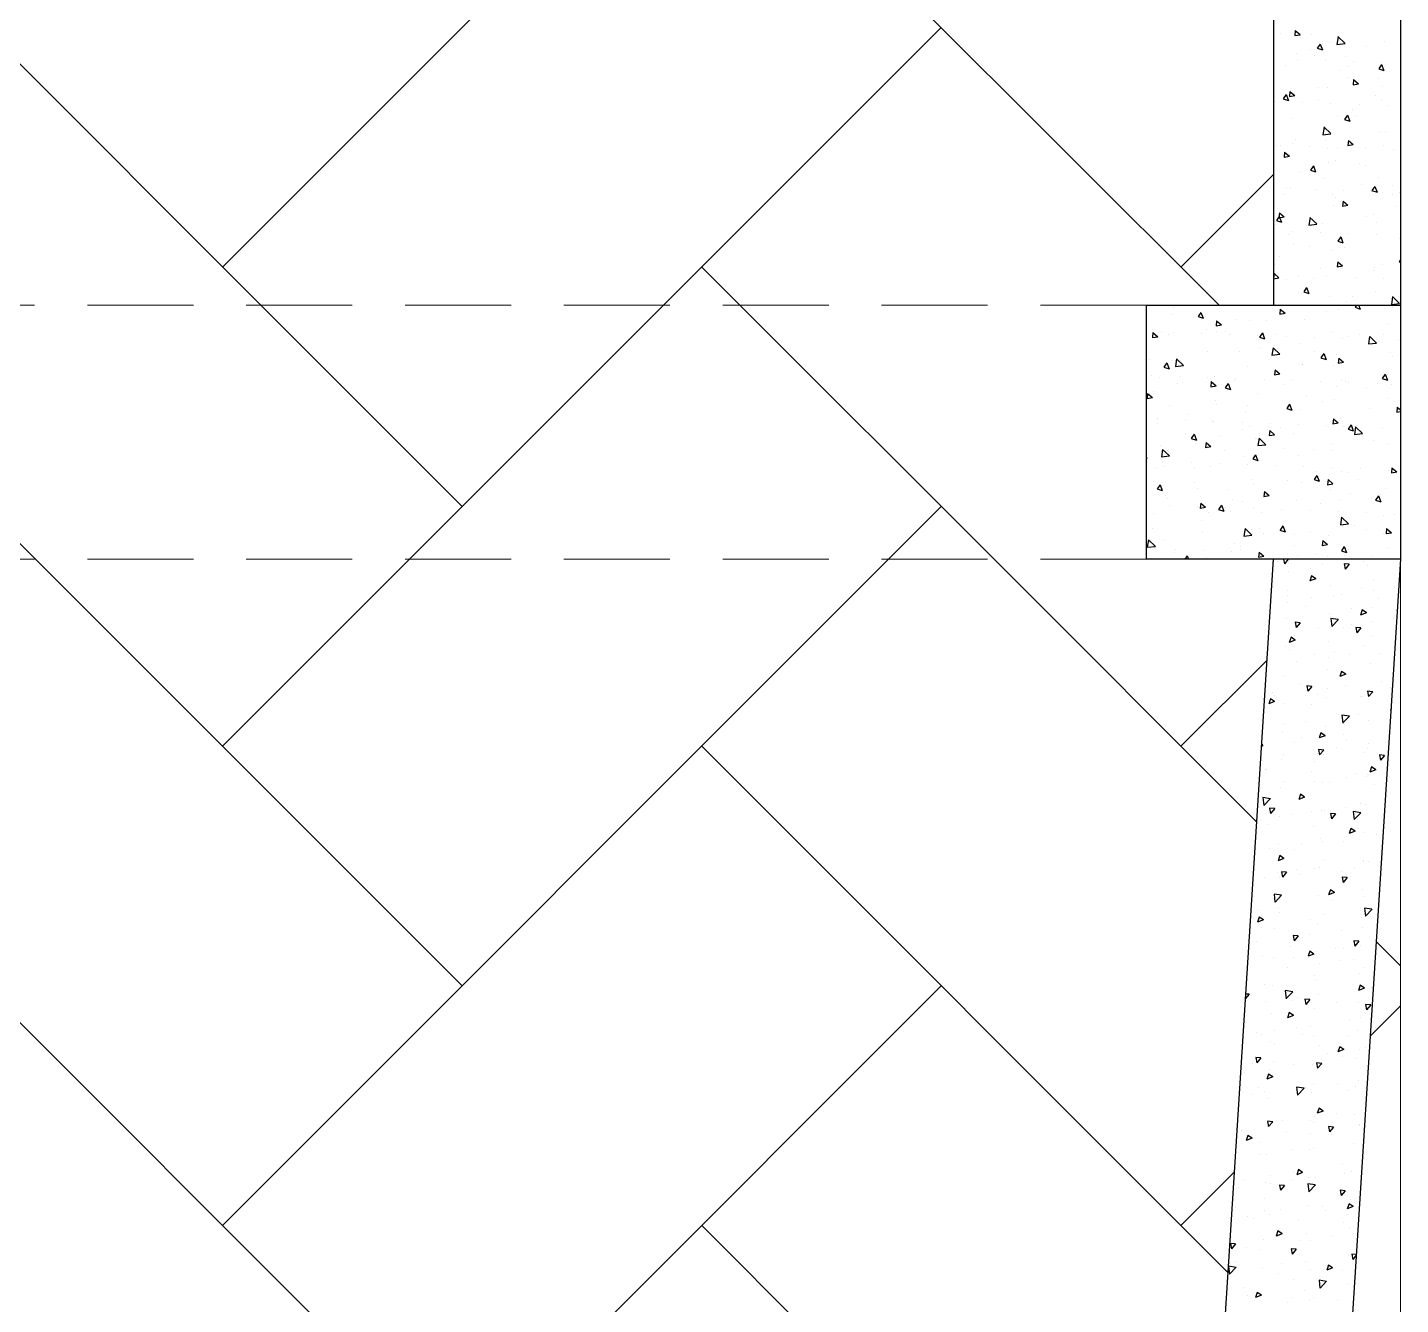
# Model space of a CAD drawing. Header units: millimetres. Extents: x 331487 to 517269, y 198509 to 399936.
# Drawn here: x 413274 to 414895, y 372890 to 374397 of the extents above; entities that cross this region are included whole.
import ezdxf

# ---------------------------------------------------------------- set-up
doc = ezdxf.new("R2010")
doc.units = ezdxf.units.MM
doc.header["$MEASUREMENT"] = 0
doc.linetypes.add('DASHED2', pattern=[0.375, 0.25, -0.125])
doc.layers.add('BEAM', color=1, linetype='Continuous', lineweight=5)
doc.layers.add('COLUMN', color=6, linetype='Continuous')

msp = doc.modelspace()

# ---------------------------------------------------------------- linework, layer by layer
at = {"layer": 'BEAM', "color": 253, "linetype": 'Continuous', "ltscale": 750}
for p, q in [((413504.5, 374114.3), (414353, 374962.9)), ((413549.6, 374069.2), (412938.8, 374680)), ((414681, 374069.3), (414070.2, 374680)), ((414025.1, 374069.2), (414353, 374397.2)), ((414635.9, 374114.3), (414745.1, 374223.6)), ((414115.3, 374069.2), (414070.2, 374114.3)), ((413283.9, 373769.3), (412983.9, 374069.2)), ((413787.3, 373831.5), (413549.6, 374069.2)), ((413725.1, 373769.3), (414025.1, 374069.2)), ((414415.3, 373769.3), (414115.3, 374069.2)), ((414290.8, 373769.3), (414353, 373831.5)), ((413787.3, 373265.8), (413283.9, 373769.3)), ((413504.5, 373548.7), (413725.1, 373769.3)), ((413504.5, 372983), (414290.8, 373769.3)), ((414725.1, 373459.4), (414415.3, 373769.3)), ((414635.9, 373548.7), (414737.3, 373650)), ((413787.3, 372700.1), (412938.8, 373548.7)), ((414691.3, 372927.5), (414070.2, 373548.7)), ((414895.1, 373289.4), (414866.5, 373318.1)), ((413504.5, 372417.3), (414353, 373265.8)), ((414859.4, 373206.5), (414895.1, 373242.2)), ((414635.9, 372983), (414698.9, 373046)), ((414657.5, 372395.6), (414070.2, 372983))]:
    msp.add_line(p, q, dxfattribs=at)
at = {"layer": 'BEAM', "linetype": 'DASHED2', "ltscale": 500}
for p, q in [((414595.1, 374069.3), (411494.3, 374069.3)), ((414595.1, 373769.3), (411494.3, 373769.3))]:
    msp.add_line(p, q, dxfattribs=at)
at = {"layer": 'BEAM', "ltscale": 750}
msp.add_line((414895.1, 373769.3), (414895.1, 372289.2), dxfattribs=at)
at = {"layer": 'COLUMN'}
for p, q in [((414745.1, 376429.3), (414745.1, 374069.3)), ((414895.1, 376429.3), (414895.1, 374069.3)), ((414595.1, 373769.3), (414595.1, 374069.3)), ((414595.1, 374069.3), (414895.1, 374069.3)), ((414895.1, 374069.3), (414895.1, 373769.3)), ((414744.8, 373769.3), (414594.8, 371409)), ((414895.1, 373769.3), (414595.1, 373769.3)), ((414895.1, 373769.3), (414745.1, 371409))]:
    msp.add_line(p, q, dxfattribs=at)
at = {"layer": 'COLUMN', "color": 2, "linetype": 'Continuous'}
for p, q in [((414754, 374390.5), (414754, 374390.5)), ((414770.9, 374393.5), (414770.4, 374387.5)), ((414770.4, 374387.5), (414776.6, 374388.6)), ((414770.9, 374393.5), (414776.6, 374388.7)), ((414790.2, 374389.2), (414790.2, 374389.2)), ((414821.4, 374386.1), (414820.1, 374377.2)), ((414821.1, 374386.4), (414829.3, 374378.6)), ((414876.1, 374380.8), (414876.1, 374380.8)), ((414771.9, 374366.8), (414771.9, 374366.8)), ((414788.4, 374370.9), (414788.4, 374370.9)), ((414800.2, 374377.6), (414796.9, 374372.7)), ((414796.9, 374372.7), (414802.9, 374370.6)), ((414800.2, 374377.6), (414802.9, 374370.6)), ((414811.6, 374379.2), (414811.6, 374379.2)), ((414820.1, 374377.2), (414829.6, 374378.3)), ((414855.3, 374374.7), (414855.3, 374374.7)), ((414759, 374352.6), (414759, 374352.6)), ((414773.3, 374359.3), (414773.3, 374359.3)), ((414793.5, 374364.2), (414793.5, 374364.2)), ((414806.5, 374358.1), (414806.5, 374358.1)), ((414829.6, 374362.9), (414829.6, 374362.9)), ((414833.4, 374350.8), (414833.4, 374350.8)), ((414839.8, 374356.9), (414839.8, 374356.9)), ((414872.7, 374353.3), (414869.4, 374348.3)), ((414869.4, 374348.3), (414875.4, 374346.3)), ((414872.7, 374353.3), (414875.4, 374346.3)), ((414873.1, 374355.7), (414873.1, 374355.7)), ((414822.7, 374346.9), (414822.7, 374346.9)), ((414832.9, 374337.9), (414832.9, 374337.9)), ((414839.8, 374335.6), (414839.3, 374329.6)), ((414839.8, 374335.6), (414845.6, 374330.8)), ((414869, 374336.6), (414869, 374336.6)), ((414760, 374317.9), (414756.6, 374313)), ((414760, 374317.9), (414762.7, 374310.9)), ((414764.6, 374321.7), (414764.1, 374315.8)), ((414764.1, 374315.8), (414770.4, 374316.9)), ((414764.6, 374321.7), (414770.4, 374316.9)), ((414798.4, 374326.3), (414798.4, 374326.3)), ((414809.3, 374325.8), (414809.3, 374325.8)), ((414839.3, 374329.6), (414845.6, 374330.8)), ((414865.3, 374316.4), (414865.3, 374316.4)), ((414873.8, 374327.4), (414873.8, 374327.4)), ((414746.4, 374310), (414746.4, 374310)), ((414756.6, 374313), (414762.7, 374310.9)), ((414769.7, 374313.4), (414769.7, 374313.4)), ((414779.7, 374308.8), (414779.7, 374308.8)), ((414798.4, 374312.6), (414798.4, 374312.6)), ((414812.9, 374307.6), (414812.9, 374307.6)), ((414837.9, 374300), (414837.9, 374300)), ((414846.2, 374306.4), (414846.2, 374306.4)), ((414872.3, 374311.6), (414872.3, 374311.6)), ((414879.5, 374305.2), (414879.5, 374305.2)), ((414767.3, 374289.5), (414767.3, 374289.5)), ((414820.5, 374293.5), (414820.5, 374293.5)), ((414832.5, 374293.6), (414829.1, 374288.6)), ((414829.1, 374288.6), (414835.2, 374286.6)), ((414832.5, 374293.6), (414835.2, 374286.6)), ((414843.4, 374292.4), (414843.4, 374292.4)), ((414804.9, 374279.4), (414803.5, 374270.5)), ((414803.5, 374270.5), (414813, 374271.6)), ((414804.6, 374279.7), (414812.7, 374271.9)), ((414807.1, 374272.4), (414807.1, 374272.4)), ((414871.6, 374274), (414871.6, 374274)), ((414877.3, 374273.7), (414877.3, 374273.7)), ((414748.7, 374258.4), (414748.7, 374258.4)), ((414753.9, 374258.1), (414753.9, 374258.1)), ((414767.4, 374260), (414767.4, 374260)), ((414770.6, 374264.4), (414770.6, 374264.4)), ((414787.2, 374256.9), (414787.2, 374256.9)), ((414806.8, 374263.2), (414806.8, 374263.2)), ((414808.4, 374254.2), (414808.4, 374254.2)), ((414820.4, 374255.7), (414820.4, 374255.7)), ((414833.6, 374263.9), (414833, 374257.9)), ((414833, 374257.9), (414839.3, 374259.1)), ((414833.6, 374263.9), (414839.3, 374259.1)), ((414853.7, 374254.5), (414853.7, 374254.5)), ((414875.3, 374258.1), (414875.3, 374258.1)), ((414887, 374253.2), (414887, 374253.2)), ((414758.3, 374250), (414757.8, 374244)), ((414757.8, 374244), (414764.1, 374245.2)), ((414758.3, 374250), (414764.1, 374245.2)), ((414810.1, 374238.1), (414810.1, 374238.1)), ((414818.2, 374240.1), (414818.2, 374240.1)), ((414846.2, 374236.9), (414846.2, 374236.9)), ((414775.6, 374226.6), (414775.6, 374226.6)), ((414792.2, 374233.9), (414788.9, 374228.9)), ((414788.9, 374228.9), (414794.9, 374226.9)), ((414792.2, 374233.9), (414794.9, 374226.9)), ((414804.8, 374219), (414804.8, 374219)), ((414853.4, 374234.1), (414853.4, 374234.1)), ((414869.3, 374220.6), (414869.3, 374220.6)), ((414760.9, 374206.8), (414760.9, 374206.8)), ((414765.1, 374206.6), (414765.1, 374206.6)), ((414794.2, 374205.5), (414794.2, 374205.5)), ((414827.5, 374204.3), (414827.5, 374204.3)), ((414849.5, 374211.8), (414849.5, 374211.8)), ((414860.8, 374203.1), (414860.8, 374203.1)), ((414864.7, 374209.6), (414861.4, 374204.6)), ((414861.4, 374204.6), (414867.4, 374202.6)), ((414864.7, 374209.6), (414867.4, 374202.6)), ((414885.6, 374210.5), (414885.6, 374210.5)), ((414758.7, 374200.1), (414758.7, 374200.1)), ((414815, 374200.3), (414815, 374200.3)), ((414816, 374186.7), (414816, 374186.7)), ((414818.4, 374195.9), (414818.4, 374195.9)), ((414827.3, 374192.2), (414826.8, 374186.2)), ((414826.8, 374186.2), (414833, 374187.3)), ((414827.3, 374192.2), (414833, 374187.4)), ((414885.3, 374199.8), (414885.3, 374199.8)), ((414894.1, 374201.9), (414894.1, 374201.9)), ((414752, 374174.2), (414748.6, 374169.3)), ((414752.1, 374178.3), (414751.5, 374172.3)), ((414751.5, 374172.3), (414757.8, 374173.5)), ((414752, 374174.2), (414754.6, 374167.2)), ((414752.1, 374178.3), (414757.8, 374173.5)), ((414788.3, 374172.7), (414787, 374163.8)), ((414788, 374173), (414796.2, 374165.2)), ((414854.5, 374173.9), (414854.5, 374173.9)), ((414863.4, 374175.8), (414863.4, 374175.8)), ((414888.9, 374185.5), (414888.9, 374185.5)), ((414747.8, 374164.7), (414747.8, 374164.7)), ((414748.6, 374169.2), (414754.6, 374167.2)), ((414767.3, 374156.2), (414767.3, 374156.2)), ((414783.9, 374163.4), (414783.9, 374163.4)), ((414787, 374163.8), (414796.4, 374164.9)), ((414800.6, 374155), (414800.6, 374155)), ((414802.5, 374165.6), (414802.5, 374165.6)), ((414833.9, 374153.8), (414833.9, 374153.8)), ((414867.1, 374167.2), (414867.1, 374167.2)), ((414762.9, 374153.2), (414762.9, 374153.2)), ((414768.7, 374141.7), (414768.7, 374141.7)), ((414787.2, 374138.4), (414787.2, 374138.4)), ((414824.5, 374149.9), (414821.1, 374144.9)), ((414821.1, 374144.9), (414827.2, 374142.9)), ((414824.5, 374149.9), (414827.2, 374142.9)), ((414828.4, 374137.6), (414828.4, 374137.6)), ((414867.2, 374152.6), (414867.2, 374152.6)), ((414893.9, 374147.6), (414893.9, 374147.6)), ((414752.8, 374126.8), (414752.8, 374126.8)), ((414813.7, 374133.3), (414813.7, 374133.3)), ((414823.4, 374137.1), (414823.4, 374137.1)), ((414895.1, 374122.8), (414893.6, 374120.6)), ((414745.8, 374106.6), (414745.3, 374100.6)), ((414745.8, 374106.6), (414751.5, 374101.7)), ((414746.8, 374117.8), (414746.8, 374117.8)), ((414800.3, 374112.2), (414800.3, 374112.2)), ((414821, 374120.4), (414820.5, 374114.5)), ((414820.5, 374114.5), (414826.8, 374115.6)), ((414821, 374120.4), (414826.7, 374115.6)), ((414826.7, 374112.1), (414826.7, 374112.1)), ((414862.8, 374110.8), (414862.8, 374110.8)), ((414864.8, 374113.9), (414864.8, 374113.9)), ((414873.4, 374117.5), (414873.4, 374117.5)), ((414893.6, 374120.6), (414895.1, 374120.1)), ((414745.3, 374100.6), (414751.5, 374101.7)), ((414760.6, 374099.8), (414760.6, 374099.8)), ((414774.8, 374104.3), (414774.8, 374104.3)), ((414784.2, 374090.2), (414780.9, 374085.2)), ((414784.2, 374090.2), (414786.9, 374083.2)), ((414792.2, 374100.5), (414792.2, 374100.5)), ((414808.1, 374103.1), (414808.1, 374103.1)), ((414841.4, 374101.9), (414841.4, 374101.9)), ((414874.7, 374100.7), (414874.7, 374100.7)), ((414778.7, 374083.4), (414778.7, 374083.4)), ((414780.9, 374085.2), (414786.9, 374083.2)), ((414811.5, 374080), (414811.5, 374080)), ((414831.6, 374074.2), (414831.6, 374074.2)), ((414838.4, 374079.3), (414838.4, 374079.3)), ((414866.1, 374085.8), (414866.1, 374085.8)), ((414885.7, 374079.2), (414884.4, 374070.3)), ((414885.5, 374079.5), (414893.6, 374071.7)), ((414626.5, 374057.9), (414626.5, 374057.9)), ((414626.7, 374066.8), (414626.7, 374066.8)), ((414659.4, 374060.8), (414656.1, 374055.8)), ((414659.4, 374060.8), (414662.1, 374053.8)), ((414753.2, 374064.7), (414752.7, 374058.7)), ((414752.7, 374058.7), (414759, 374059.9)), ((414753.2, 374064.7), (414759, 374059.9)), ((414807.3, 374061.3), (414807.3, 374061.3)), ((414821.4, 374064.8), (414821.4, 374064.8)), ((414843, 374069.3), (414841.4, 374066.8)), ((414841.4, 374066.9), (414847.4, 374064.8)), ((414845.7, 374069.3), (414847.4, 374064.8)), ((414884.4, 374070.3), (414893.9, 374071.4)), ((414886, 374066.5), (414886, 374066.5)), ((414656.1, 374055.8), (414662.1, 374053.8)), ((414666.2, 374040.5), (414666.2, 374040.5)), ((414678, 374050.8), (414677.5, 374044.8)), ((414677.5, 374044.8), (414683.7, 374046)), ((414678, 374050.8), (414683.8, 374046)), ((414700.6, 374052.1), (414700.6, 374052.1)), ((414717.3, 374050.8), (414717.3, 374050.8)), ((414736.8, 374050.8), (414736.8, 374050.8)), ((414781.8, 374052.4), (414781.8, 374052.4)), ((414881.2, 374046.6), (414881.2, 374046.6)), ((414595.6, 374030), (414595.6, 374030)), ((414602.8, 374036.9), (414602.3, 374031)), ((414602.3, 374031), (414608.5, 374032.1)), ((414602.8, 374036.9), (414608.5, 374032.1)), ((414613.1, 374036.8), (414613.1, 374036.8)), ((414621.7, 374034.8), (414621.7, 374034.8)), ((414626.9, 374037), (414626.9, 374037)), ((414660.2, 374035.8), (414660.2, 374035.8)), ((414677.6, 374038.4), (414677.6, 374038.4)), ((414688.7, 374038.6), (414688.7, 374038.6)), ((414693.5, 374034.6), (414693.5, 374034.6)), ((414726.7, 374033.4), (414726.7, 374033.4)), ((414732, 374036.5), (414728.6, 374031.5)), ((414728.6, 374031.5), (414734.6, 374029.5)), ((414732, 374036.5), (414734.7, 374029.5)), ((414740.1, 374025.8), (414740.1, 374025.8)), ((414748.4, 374034.5), (414748.4, 374034.5)), ((414760, 374032.2), (414760, 374032.2)), ((414776.2, 374024.5), (414776.2, 374024.5)), ((414793.3, 374031), (414793.3, 374031)), ((414815.3, 374038.3), (414815.3, 374038.3)), ((414826.6, 374029.7), (414826.6, 374029.7)), ((414832.6, 374032.5), (414832.6, 374032.5)), ((414846.8, 374035), (414846.8, 374035)), ((414858.6, 374032.4), (414857.3, 374023.5)), ((414857.3, 374023.5), (414866.8, 374024.6)), ((414858.7, 374032.4), (414866.8, 374024.6)), ((414859.9, 374028.5), (414859.9, 374028.5)), ((414875, 374034.2), (414875, 374034.2)), ((414893.2, 374027.3), (414893.2, 374027.3)), ((414666.7, 374014.6), (414666.7, 374014.6)), ((414705.6, 374014.2), (414705.6, 374014.2)), ((414728.4, 374018.5), (414728.4, 374018.5)), ((414744.7, 374019.1), (414743.3, 374010.2)), ((414743.3, 374010.2), (414752.8, 374011.3)), ((414744.7, 374019.1), (414752.8, 374011.3)), ((414793.4, 374014.3), (414793.4, 374014.3)), ((414804.5, 374012.1), (414801.1, 374007.2)), ((414804.5, 374012.1), (414807.2, 374005.1)), ((414819.2, 374011.5), (414819.2, 374011.5)), ((414883.7, 374013.1), (414883.7, 374013.1)), ((414886.2, 374008.7), (414886.2, 374008.7)), ((414598.9, 374004.9), (414598.9, 374004.9)), ((414619.2, 374001.1), (414615.8, 373996.1)), ((414615.8, 373996.1), (414621.9, 373994.1)), ((414619.2, 374001.1), (414621.9, 373994.1)), ((414624.2, 374004.5), (414624.2, 374004.5)), ((414630.7, 374005.9), (414629.3, 373997)), ((414629.3, 373997), (414638.8, 373998.1)), ((414630.7, 374005.9), (414638.8, 373998.1)), ((414635.1, 374003.7), (414635.1, 374003.7)), ((414715, 373997.5), (414715, 373997.5)), ((414747, 373993), (414746.4, 373987)), ((414747, 373993), (414752.7, 373988.1)), ((414779.5, 373999.5), (414779.5, 373999.5)), ((414779.5, 373999.1), (414779.5, 373999.1)), ((414801.1, 374007.2), (414807.2, 374005.1)), ((414815.7, 373998.2), (414815.7, 373998.2)), ((414822.2, 374006.8), (414821.6, 374000.9)), ((414821.6, 374000.9), (414827.9, 374002)), ((414822.2, 374006.8), (414827.9, 374002)), ((414601.1, 373986.3), (414601.1, 373986.3)), ((414610.8, 373983.4), (414610.8, 373983.4)), ((414631.7, 373976.4), (414631.7, 373976.4)), ((414634.4, 373985.1), (414634.4, 373985.1)), ((414638.3, 373978.6), (414638.3, 373978.6)), ((414667.7, 373983.9), (414667.7, 373983.9)), ((414671.7, 373979.1), (414671.2, 373973.1)), ((414671.7, 373979.1), (414677.5, 373974.3)), ((414674.5, 373977.4), (414674.5, 373977.4)), ((414675.3, 373985), (414675.3, 373985)), ((414691.7, 373976.8), (414688.3, 373971.8)), ((414691.7, 373976.8), (414694.4, 373969.8)), ((414698.7, 373980.3), (414698.7, 373980.3)), ((414700.9, 373982.7), (414700.9, 373982.7)), ((414734.2, 373981.5), (414734.2, 373981.5)), ((414745.1, 373987.9), (414745.1, 373987.9)), ((414746.4, 373987), (414752.7, 373988.1)), ((414758.4, 373976.1), (414758.4, 373976.1)), ((414767.5, 373980.2), (414767.5, 373980.2)), ((414800.8, 373979), (414800.8, 373979)), ((414825.3, 373980), (414825.3, 373980)), ((414830.4, 373979.2), (414830.4, 373979.2)), ((414834.1, 373977.8), (414834.1, 373977.8)), ((414867.4, 373976.6), (414867.4, 373976.6)), ((414877, 373987.8), (414873.6, 373982.8)), ((414873.6, 373982.8), (414879.7, 373980.8)), ((414877, 373987.8), (414879.7, 373980.8)), ((414885, 373975.9), (414885, 373975.9)), ((414596.5, 373965.2), (414596, 373959.2)), ((414596, 373959.2), (414602.3, 373960.4)), ((414596.5, 373965.2), (414602.3, 373960.4)), ((414603.9, 373967.1), (414603.9, 373967.1)), ((414671.2, 373973.1), (414677.5, 373974.3)), ((414688.3, 373971.8), (414694.4, 373969.8)), ((414726.2, 373965.2), (414726.2, 373965.2)), ((414784.5, 373961.6), (414784.5, 373961.6)), ((414819, 373973.2), (414819, 373973.2)), ((414855.1, 373971.9), (414855.1, 373971.9)), ((414881.5, 373959.7), (414881.5, 373959.7)), ((414622, 373951.1), (414622, 373951.1)), ((414676.8, 373956.3), (414676.8, 373956.3)), ((414677.8, 373952.3), (414677.8, 373952.3)), ((414712.7, 373944.1), (414712.7, 373944.1)), ((414713.9, 373951.1), (414713.9, 373951.1)), ((414764.2, 373952.4), (414760.9, 373947.5)), ((414760.9, 373947.5), (414766.9, 373945.4)), ((414764.2, 373952.4), (414766.9, 373945.4)), ((414777.3, 373945.7), (414777.3, 373945.7)), ((414803.4, 373956), (414803.4, 373956)), ((414816.9, 373958.1), (414816.9, 373958.1)), ((414858.4, 373946.9), (414858.4, 373946.9)), ((414891.1, 373949), (414890.6, 373943)), ((414890.6, 373943), (414895.1, 373943.8)), ((414891.1, 373949), (414895.1, 373945.6)), ((414894.5, 373945.6), (414894.5, 373945.6)), ((414608.1, 373935), (414608.1, 373935)), ((414608.6, 373930.1), (414608.6, 373930.1)), ((414641.4, 373933.8), (414641.4, 373933.8)), ((414643.3, 373940.8), (414643.3, 373940.8)), ((414673.1, 373931.7), (414673.1, 373931.7)), ((414674.7, 373932.5), (414674.7, 373932.5)), ((414708, 373931.3), (414708, 373931.3)), ((414741.3, 373930.1), (414741.3, 373930.1)), ((414774.6, 373928.9), (414774.6, 373928.9)), ((414807.9, 373927.7), (414807.9, 373927.7)), ((414815.9, 373935.1), (414815.4, 373929.1)), ((414815.4, 373929.1), (414821.6, 373930.3)), ((414815.9, 373935.1), (414821.6, 373930.3)), ((414823.9, 373935.3), (414823.9, 373935.3)), ((414836.7, 373928.1), (414833.4, 373923.1)), ((414836.7, 373928.1), (414839.4, 373921.1)), ((414641.8, 373918.1), (414641.8, 373918.1)), ((414651.4, 373917.1), (414648.1, 373912.1)), ((414648.1, 373912.1), (414654.1, 373910.1)), ((414651.4, 373917.1), (414654.1, 373910.1)), ((414682.8, 373914.5), (414682.8, 373914.5)), ((414708.7, 373922), (414708.7, 373922)), ((414717.2, 373926), (414717.2, 373926)), ((414723.9, 373911.8), (414723.9, 373911.8)), ((414728.1, 373912.4), (414726.7, 373903.5)), ((414728.1, 373912.4), (414736.3, 373904.6)), ((414740.1, 373915.3), (414746.4, 373916.4)), ((414740.7, 373921.2), (414740.2, 373915.3)), ((414740.7, 373921.2), (414746.4, 373916.4)), ((414753.4, 373924.7), (414753.4, 373924.7)), ((414768.4, 373917.8), (414768.4, 373917.8)), ((414828.1, 373925.8), (414828.1, 373925.8)), ((414833.4, 373923.1), (414839.4, 373921.1)), ((414835.3, 373921.7), (414835.3, 373921.7)), ((414842.1, 373925.7), (414840.7, 373916.8)), ((414840.7, 373916.8), (414850.2, 373917.9)), ((414841.1, 373926.5), (414841.1, 373926.5)), ((414842.1, 373925.6), (414850.2, 373917.9)), ((414874.4, 373925.3), (414874.4, 373925.3)), ((414895, 373917.5), (414895, 373917.5)), ((414612.2, 373903.9), (414612.2, 373903.9)), ((414614.2, 373899.1), (414612.8, 373890.3)), ((414614.2, 373899.1), (414622.3, 373891.3)), ((414619.7, 373897.8), (414619.7, 373897.8)), ((414665.5, 373907.4), (414664.9, 373901.4)), ((414664.9, 373901.4), (414671.2, 373902.5)), ((414665.5, 373907.4), (414671.2, 373902.5)), ((414686.8, 373898), (414686.8, 373898)), ((414726.7, 373903.5), (414736.2, 373904.6)), ((414756.7, 373899.7), (414756.7, 373899.7)), ((414792.8, 373898.4), (414792.8, 373898.4)), ((414813.4, 373897.7), (414813.4, 373897.7)), ((414814.7, 373904.7), (414814.7, 373904.7)), ((414863.4, 373909), (414863.4, 373909)), ((414879.2, 373906.3), (414879.2, 373906.3)), ((414595.1, 373889.4), (414596, 373888.7)), ((414595.1, 373888.5), (414596, 373888.7)), ((414612.8, 373890.3), (414622.3, 373891.4)), ((414614.5, 373884.5), (414614.5, 373884.5)), ((414615.5, 373878.9), (414615.5, 373878.9)), ((414647.8, 373883.3), (414647.8, 373883.3)), ((414670.8, 373878.3), (414670.8, 373878.3)), ((414681.1, 373882), (414681.1, 373882)), ((414710.5, 373890.7), (414710.5, 373890.7)), ((414714.4, 373880.8), (414714.4, 373880.8)), ((414724, 373892.8), (414720.6, 373887.8)), ((414720.6, 373887.8), (414726.6, 373885.8)), ((414722.2, 373888.1), (414722.2, 373888.1)), ((414724, 373892.8), (414726.6, 373885.7)), ((414747.7, 373879.6), (414747.7, 373879.6)), ((414775, 373892.3), (414775, 373892.3)), ((414781, 373878.4), (414781, 373878.4)), ((414606.3, 373876.7), (414606.3, 373876.7)), ((414651.7, 373877.6), (414651.7, 373877.6)), ((414718.7, 373863.6), (414718.7, 373863.6)), ((414761.7, 373861.8), (414761.7, 373861.8)), ((414796.5, 373868.4), (414793.1, 373863.4)), ((414793.1, 373863.4), (414799.2, 373861.4)), ((414796.1, 373873.4), (414796.1, 373873.4)), ((414796.5, 373868.4), (414799.2, 373861.4)), ((414809.6, 373863.4), (414809.1, 373857.4)), ((414809.6, 373863.4), (414815.4, 373858.6)), ((414814.3, 373877.2), (414814.3, 373877.2)), ((414825.9, 373872.4), (414825.9, 373872.4)), ((414832.3, 373872.1), (414832.3, 373872.1)), ((414845.4, 373863.3), (414845.4, 373863.3)), ((414847.5, 373876), (414847.5, 373876)), ((414880.8, 373874.7), (414880.8, 373874.7)), ((414884.8, 373877.3), (414884.3, 373871.3)), ((414884.3, 373871.3), (414890.6, 373872.4)), ((414884.8, 373877.3), (414890.6, 373872.4)), ((414611.2, 373857.4), (414607.8, 373852.4)), ((414607.8, 373852.4), (414613.9, 373850.4)), ((414611.2, 373857.4), (414613.9, 373850.4)), ((414651.8, 373859.8), (414651.8, 373859.8)), ((414654.9, 373852.6), (414654.9, 373852.6)), ((414691.1, 373851.3), (414691.1, 373851.3)), ((414721.7, 373858.4), (414721.7, 373858.4)), ((414734.4, 373849.5), (414733.9, 373843.5)), ((414734.4, 373849.5), (414740.1, 373844.7)), ((414778.4, 373859.5), (414778.4, 373859.5)), ((414809.1, 373857.4), (414815.4, 373858.6)), ((414812.4, 373851.3), (414812.4, 373851.3)), ((414835.6, 373847.1), (414835.6, 373847.1)), ((414871.7, 373845.8), (414871.7, 373845.8)), ((414877, 373852.9), (414877, 373852.9)), ((414617.5, 373844.4), (414617.5, 373844.4)), ((414620.5, 373841), (414620.5, 373841)), ((414622, 373832.5), (414622, 373832.5)), ((414655.3, 373831.3), (414655.3, 373831.3)), ((414659.2, 373835.6), (414658.7, 373829.7)), ((414658.7, 373829.7), (414664.9, 373830.8)), ((414659.2, 373835.6), (414664.9, 373830.8)), ((414683.7, 373833.1), (414680.3, 373828.1)), ((414683.7, 373833.1), (414686.4, 373826.1)), ((414688.6, 373830.1), (414688.6, 373830.1)), ((414696.8, 373839.7), (414696.8, 373839.7)), ((414708.2, 373837.3), (414708.2, 373837.3)), ((414733.9, 373843.5), (414740.1, 373844.7)), ((414772.8, 373838.9), (414772.8, 373838.9)), ((414801.1, 373835.5), (414801.1, 373835.5)), ((414823.4, 373839.4), (414823.4, 373839.4)), ((414869, 373844.1), (414865.6, 373839.1)), ((414865.6, 373839.1), (414871.7, 373837.1)), ((414869, 373844.1), (414871.7, 373837.1)), ((414604, 373823.3), (414604, 373823.3)), ((414659.9, 373814.7), (414659.9, 373814.7)), ((414668.6, 373824.9), (414668.6, 373824.9)), ((414680.3, 373828.1), (414686.4, 373826.1)), ((414694.4, 373826.3), (414694.4, 373826.3)), ((414721.9, 373828.9), (414721.9, 373828.9)), ((414730.5, 373825), (414730.5, 373825)), ((414755.2, 373827.7), (414755.2, 373827.7)), ((414788.5, 373826.4), (414788.5, 373826.4)), ((414821.8, 373825.2), (414821.8, 373825.2)), ((414823.6, 373819), (414823.6, 373819)), ((414825.5, 373818.9), (414824.2, 373810)), ((414825.6, 373818.9), (414833.7, 373811.1)), ((414855, 373824), (414855, 373824)), ((414875, 373820.8), (414875, 373820.8)), ((414888.3, 373822.8), (414888.3, 373822.8)), ((414602.1, 373805.6), (414602.1, 373805.6)), ((414661.8, 373801.5), (414661.8, 373801.5)), ((414711.6, 373805.7), (414710.2, 373796.8)), ((414710.2, 373796.8), (414719.7, 373797.9)), ((414711.6, 373805.7), (414719.7, 373797.9)), ((414719.4, 373805), (414719.4, 373805)), ((414728.7, 373805.3), (414728.7, 373805.3)), ((414733.8, 373800), (414733.8, 373800)), ((414752.8, 373803.8), (414758.9, 373801.7)), ((414756.2, 373808.7), (414752.9, 373803.8)), ((414756.2, 373808.7), (414758.9, 373801.7)), ((414770, 373798.7), (414770, 373798.7)), ((414788.4, 373801.2), (414788.4, 373801.2)), ((414810.2, 373797.9), (414810.2, 373797.9)), ((414824.2, 373810), (414833.7, 373811.1)), ((414840.5, 373809.2), (414840.5, 373809.2)), ((414855.4, 373805), (414855.4, 373805)), ((414874.7, 373799.5), (414874.7, 373799.5)), ((414878.6, 373805.5), (414878, 373799.6)), ((414878, 373799.6), (414884.3, 373800.7)), ((414878.6, 373805.5), (414884.3, 373800.7)), ((414595.8, 373782.4), (414595.8, 373782.4)), ((414597.6, 373792.4), (414596.2, 373783.5)), ((414596.2, 373783.5), (414605.7, 373784.6)), ((414597.6, 373792.4), (414605.7, 373784.6)), ((414615.2, 373791), (414615.2, 373791)), ((414629.1, 373781.2), (414629.1, 373781.2)), ((414699.4, 373788.4), (414699.4, 373788.4)), ((414706, 373783.9), (414706, 373783.9)), ((414706.8, 373781.4), (414706.8, 373781.4)), ((414770.5, 373785.5), (414770.5, 373785.5)), ((414803.3, 373791.7), (414802.8, 373785.7)), ((414802.8, 373785.7), (414809.1, 373786.8)), ((414803.3, 373791.7), (414809.1, 373786.8)), ((414828.7, 373784.4), (414825.4, 373779.4)), ((414828.7, 373784.4), (414831.4, 373777.4)), ((414833.4, 373781.1), (414833.4, 373781.1)), ((414880, 373782.9), (414880, 373782.9)), ((414601.8, 373769.9), (414601.8, 373769.9)), ((414628.8, 373777.8), (414628.8, 373777.8)), ((414643.4, 373773.4), (414640.7, 373769.3)), ((414643.4, 373773.4), (414645, 373769.3)), ((414662.4, 373780), (414662.4, 373780)), ((414666.3, 373771.5), (414666.3, 373771.5)), ((414695.6, 373778.8), (414695.6, 373778.8)), ((414728.1, 373777.8), (414727.6, 373771.8)), ((414727.6, 373771.8), (414733.9, 373773)), ((414728.1, 373777.8), (414733.9, 373773)), ((414728.9, 373777.5), (414728.9, 373777.5)), ((414749.8, 373766.8), (414749.8, 373766.8)), ((414757, 373769.3), (414758, 373764)), ((414762.4, 373769.3), (414758, 373764)), ((414762.2, 373776.3), (414762.2, 373776.3)), ((414762.7, 373765.7), (414762.7, 373765.7)), ((414773.3, 373773.6), (414773.3, 373773.6)), ((414795.5, 373775.1), (414795.5, 373775.1)), ((414809.4, 373772.4), (414809.4, 373772.4)), ((414825.4, 373779.4), (414831.4, 373777.4)), ((414828.8, 373773.9), (414828.8, 373773.9)), ((414851.4, 373766.6), (414851.4, 373766.6)), ((414862.1, 373772.7), (414862.1, 373772.7)), ((414763.2, 373755), (414763.2, 373755)), ((414790.2, 373749.8), (414788.2, 373743.7)), ((414788.3, 373758.3), (414788.3, 373758.3)), ((414795.2, 373746.4), (414790.2, 373749.8)), ((414803.2, 373764.5), (414803.2, 373764.5)), ((414834.5, 373763.5), (414828.5, 373764)), ((414828.5, 373764), (414829.7, 373757.7)), ((414834.5, 373763.5), (414829.7, 373757.7)), ((414856.6, 373762.3), (414856.6, 373762.3)), ((414761.5, 373732.4), (414761.5, 373732.4)), ((414795.2, 373746.4), (414788.2, 373743.8)), ((414812, 373738.8), (414812, 373738.8)), ((414848.5, 373734.4), (414848.5, 373734.4)), ((414863, 373732.2), (414863, 373732.2)), ((414863.4, 373745.9), (414863.4, 373745.9)), ((414888, 373735.5), (414888, 373735.5)), ((414762, 373718.9), (414762, 373718.9)), ((414762.2, 373727.1), (414762.2, 373727.1)), ((414790.1, 373724.4), (414790.1, 373724.4)), ((414815.6, 373724.9), (414815.6, 373724.9)), ((414825.1, 373727.2), (414825.1, 373727.2)), ((414869, 373722.6), (414869, 373722.6)), ((414783.3, 373713.7), (414783.3, 373713.7)), ((414810.8, 373705.6), (414810.8, 373705.6)), ((414836.7, 373711.4), (414836.7, 373711.4)), ((414849.9, 373709.5), (414847.9, 373703.5)), ((414854.9, 373706.2), (414847.9, 373703.5)), ((414854.9, 373706.2), (414849.9, 373709.5)), ((414862.2, 373712.6), (414862.2, 373712.6)), ((414890.1, 373709.2), (414890.1, 373709.2)), ((414760.3, 373699.2), (414760.3, 373699.2)), ((414776.7, 373694.5), (414770.7, 373695.1)), ((414770.7, 373695.1), (414771.8, 373688.8)), ((414776.7, 373694.5), (414771.8, 373688.8)), ((414798.8, 373687.8), (414798.8, 373687.8)), ((414812.8, 373699.4), (414813.9, 373689.9)), ((414821.7, 373698.1), (414812.8, 373699.4)), ((414821.8, 373698.1), (414814, 373690)), ((414828.3, 373689.4), (414828.3, 373689.4)), ((414836.7, 373692.7), (414836.7, 373692.7)), ((414848.4, 373688.3), (414842.4, 373688.8)), ((414842.4, 373688.8), (414843.6, 373682.5)), ((414848.4, 373688.3), (414843.6, 373682.5)), ((414861.7, 373696), (414861.7, 373696)), ((414886.6, 373699.4), (414886.6, 373699.4)), ((414765.9, 373677.3), (414763.8, 373671.2)), ((414770.8, 373673.9), (414763.8, 373671.2)), ((414770.8, 373673.9), (414765.9, 373677.3)), ((414770, 373679.4), (414770, 373679.4)), ((414809.6, 373672.3), (414809.6, 373672.3)), ((414852.3, 373667.5), (414852.3, 373667.5)), ((414861, 373679.3), (414861, 373679.3)), ((414759.1, 373665.9), (414759.1, 373665.9)), ((414763.8, 373662.6), (414763.8, 373662.6)), ((414794, 373657.5), (414794, 373657.5)), ((414810.4, 373653.3), (414810.4, 373653.3)), ((414817.2, 373660.3), (414817.2, 373660.3)), ((414835.4, 373656.6), (414835.4, 373656.6)), ((414870.6, 373658.1), (414870.6, 373658.1)), ((414772.5, 373648.3), (414772.5, 373648.3)), ((414808.4, 373639), (414808.4, 373639)), ((414825.6, 373637), (414823.5, 373631)), ((414830.5, 373633.7), (414825.6, 373637)), ((414859.7, 373646), (414859.7, 373646)), ((414757.9, 373632.6), (414757.9, 373632.6)), ((414776.2, 373622.9), (414776.2, 373622.9)), ((414790.5, 373619.3), (414784.6, 373619.8)), ((414784.6, 373619.8), (414785.7, 373613.6)), ((414790.5, 373619.3), (414785.7, 373613.6)), ((414830.5, 373633.7), (414823.5, 373631)), ((414829.6, 373620.7), (414829.6, 373620.7)), ((414872.3, 373625.5), (414872.3, 373625.5)), ((414741.5, 373604.8), (414739.5, 373598.7)), ((414746.5, 373601.4), (414741.5, 373604.8)), ((414743.9, 373611.8), (414743.9, 373611.8)), ((414746.2, 373608.9), (414746.2, 373608.9)), ((414784.1, 373613.9), (414784.1, 373613.9)), ((414797.3, 373609.5), (414797.3, 373609.5)), ((414807.2, 373605.7), (414807.2, 373605.7)), ((414809.1, 373617.2), (414809.1, 373617.2)), ((414848.2, 373607.8), (414848.2, 373607.8)), ((414850.7, 373607.2), (414850.7, 373607.2)), ((414862.3, 373613), (414856.3, 373613.6)), ((414856.3, 373613.6), (414857.4, 373607.3)), ((414862.3, 373613), (414857.4, 373607.3)), ((414858.5, 373612.7), (414858.5, 373612.7)), ((414883, 373618.4), (414883, 373618.4)), ((414746.5, 373601.4), (414739.5, 373598.7)), ((414756.7, 373599.3), (414756.7, 373599.3)), ((414789.8, 373597.8), (414789.8, 373597.8)), ((414883.9, 373592.8), (414883.2, 373590.7)), ((414883.8, 373590.9), (414883.2, 373590.7)), ((414757.8, 373574.4), (414757.8, 373574.4)), ((414782.8, 373577.7), (414782.8, 373577.7)), ((414806, 373572.4), (414806, 373572.4)), ((414826, 373585.5), (414827.1, 373576)), ((414834.9, 373584.1), (414826, 373585.5)), ((414835, 373584.2), (414827.2, 373576.1)), ((414846, 373586), (414846, 373586)), ((414857.3, 373579.4), (414857.3, 373579.4)), ((414755.5, 373566), (414755.5, 373566)), ((414777.8, 373558.4), (414777.8, 373558.4)), ((414801.2, 373564.5), (414799.2, 373558.5)), ((414806.2, 373561.1), (414799.2, 373558.5)), ((414806.2, 373561.1), (414801.2, 373564.5)), ((414828, 373562.8), (414828, 373562.8)), ((414831.2, 373556.1), (414831.2, 373556.1)), ((414732.7, 373550.4), (414730.8, 373548.1)), ((414732.7, 373550.4), (414730.9, 373550.5)), ((414756.5, 373538.3), (414756.5, 373538.3)), ((414769.7, 373552.8), (414769.7, 373552.8)), ((414804.4, 373544.1), (414798.4, 373544.6)), ((414798.4, 373544.6), (414799.6, 373538.3)), ((414804.4, 373544.1), (414799.6, 373538.4)), ((414804.7, 373539.1), (414804.7, 373539.1)), ((414819.7, 373546.6), (414819.7, 373546.6)), ((414852, 373540.9), (414852, 373540.9)), ((414856.1, 373546.1), (414856.1, 373546.1)), ((414857.5, 373551.6), (414857.5, 373551.6)), ((414876.1, 373537.8), (414870.2, 373538.3)), ((414870.2, 373538.3), (414871.3, 373532.1)), ((414876.1, 373537.8), (414871.3, 373532.1)), ((414731.5, 373535), (414731.5, 373535)), ((414754.2, 373532.7), (414754.2, 373532.7)), ((414793.7, 373530.8), (414793.7, 373530.8)), ((414860.9, 373524.2), (414858.9, 373518.2)), ((414865.9, 373520.9), (414860.9, 373524.2)), ((414735.4, 373520.8), (414735.4, 373520.8)), ((414736.9, 373521), (414736.9, 373521)), ((414757.9, 373507.6), (414757.9, 373507.6)), ((414790.2, 373518.8), (414790.2, 373518.8)), ((414793.3, 373507.1), (414793.3, 373507.1)), ((414803.5, 373505.8), (414803.5, 373505.8)), ((414811.3, 373505.3), (414811.3, 373505.3)), ((414831.2, 373512.1), (414831.2, 373512.1)), ((414843.6, 373516.5), (414843.6, 373516.5)), ((414854.9, 373512.9), (414854.9, 373512.9)), ((414856.3, 373515.4), (414856.3, 373515.4)), ((414865.9, 373520.9), (414858.9, 373518.2)), ((414730.2, 373498.8), (414730.2, 373498.8)), ((414753, 373499.4), (414753, 373499.4)), ((414776.9, 373492), (414774.9, 373485.9)), ((414781.9, 373488.6), (414776.9, 373492)), ((414864.7, 373503.1), (414864.7, 373503.1)), ((414732.6, 373488.1), (414733.7, 373478.6)), ((414741.5, 373486.7), (414732.6, 373488.1)), ((414741.6, 373486.8), (414733.8, 373478.7)), ((414746.6, 373475.2), (414740.6, 373475.7)), ((414740.6, 373475.7), (414741.7, 373469.4)), ((414746.6, 373475.2), (414741.7, 373469.4)), ((414781.9, 373488.6), (414774.9, 373485.9)), ((414829.9, 373476), (414829.9, 373476)), ((414847.9, 373481.2), (414847.9, 373481.2)), ((414853.7, 373479.6), (414853.7, 373479.6)), ((414731.2, 373461.2), (414731.2, 373461.2)), ((414751.8, 373466.1), (414751.8, 373466.1)), ((414767, 373467.7), (414767, 373467.7)), ((414789.5, 373471.2), (414789.5, 373471.2)), ((414802.3, 373472.5), (414802.3, 373472.5)), ((414804.9, 373472.7), (414804.9, 373472.7)), ((414818.3, 373468.9), (414812.3, 373469.4)), ((414812.3, 373469.4), (414813.5, 373463.1)), ((414818.3, 373468.9), (414813.5, 373463.1)), ((414839.3, 373471.5), (414840.4, 373462)), ((414848.2, 373470.1), (414839.3, 373471.5)), ((414848.3, 373470.2), (414840.5, 373462.1)), ((414738.5, 373456.5), (414738.5, 373456.5)), ((414791.9, 373454.2), (414791.9, 373454.2)), ((414836.6, 373451.7), (414834.6, 373445.7)), ((414841.6, 373448.4), (414834.6, 373445.7)), ((414841.6, 373448.4), (414836.6, 373451.7)), ((414845.2, 373452), (414845.2, 373452)), ((414852.4, 373446.3), (414852.4, 373446.3)), ((414866.8, 373444.9), (414866.8, 373444.9)), ((414740.7, 373428.3), (414740.7, 373428.3)), ((414750.6, 373432.8), (414750.6, 373432.8)), ((414769.4, 373426.2), (414769.4, 373426.2)), ((414778.6, 373433.2), (414778.6, 373433.2)), ((414801.1, 373439.2), (414801.1, 373439.2)), ((414803.6, 373436.5), (414803.6, 373436.5)), ((414827.7, 373436.2), (414827.7, 373436.2)), ((414752.6, 373419.5), (414750.5, 373413.4)), ((414757.5, 373416.1), (414750.5, 373413.4)), ((414750.9, 373416.8), (414750.9, 373416.8)), ((414757.5, 373416.1), (414752.6, 373419.5)), ((414804.3, 373414.6), (414804.3, 373414.6)), ((414851.2, 373413), (414851.2, 373413)), ((414851.7, 373414.2), (414851.7, 373414.2)), ((414857.6, 373412.3), (414857.6, 373412.3)), ((414735.1, 373394.2), (414735.1, 373394.2)), ((414749.4, 373399.5), (414749.4, 373399.5)), ((414752.3, 373393.8), (414752.3, 373393.8)), ((414760.4, 373399.9), (414754.5, 373400.5)), ((414754.5, 373400.4), (414755.6, 373394.2)), ((414760.4, 373399.9), (414755.6, 373394.2)), ((414772, 373403.4), (414772, 373403.4)), ((414777.3, 373397.1), (414777.3, 373397.1)), ((414793.4, 373404.2), (414793.4, 373404.2)), ((414799.9, 373406), (414799.9, 373406)), ((414825.3, 373401.1), (414825.3, 373401.1)), ((414832.2, 373393.7), (414826.2, 373394.2)), ((414826.2, 373394.2), (414827.3, 373387.9)), ((414832.2, 373393.7), (414827.3, 373387.9)), ((414840.5, 373405.4), (414840.5, 373405.4)), ((414812.3, 373379.2), (414810.2, 373373.2)), ((414817.2, 373375.9), (414810.2, 373373.2)), ((414817.2, 373375.9), (414812.3, 373379.2)), ((414850, 373379.7), (414850, 373379.7)), ((414745.8, 373374.1), (414746.9, 373364.6)), ((414754.7, 373372.7), (414745.8, 373374.1)), ((414754.8, 373372.8), (414747, 373364.7)), ((414748.2, 373366.3), (414748.2, 373366.3)), ((414798.7, 373372.7), (414798.7, 373372.7)), ((414814.2, 373366), (414814.2, 373366)), ((414852.1, 373371), (414852.1, 373371)), ((414726, 373354.4), (414726, 373354.4)), ((414728.2, 373347), (414726.2, 373340.9)), ((414733.2, 373343.6), (414726.2, 373340.9)), ((414733.2, 373343.6), (414728.2, 373347)), ((414751, 373357.7), (414751, 373357.7)), ((414752.5, 373352.3), (414752.5, 373352.3)), ((414789.3, 373344.5), (414789.3, 373344.5)), ((414805.9, 373350), (414805.9, 373350)), ((414847.6, 373354.6), (414847.6, 373354.6)), ((414848.8, 373346.4), (414848.8, 373346.4)), ((414852.6, 373357.5), (414853.7, 373348)), ((414861.4, 373356.2), (414852.6, 373357.5)), ((414861.5, 373356.3), (414853.8, 373348.1)), ((414859.2, 373347.8), (414859.2, 373347.8)), ((414730.9, 373334.5), (414730.9, 373334.5)), ((414746.9, 373333), (414746.9, 373333)), ((414797.4, 373339.4), (414797.4, 373339.4)), ((414825.7, 373331.5), (414825.7, 373331.5)), ((414850.8, 373334.8), (414850.8, 373334.8)), ((414724.7, 373318.2), (414724.7, 373318.2)), ((414764.9, 373312.6), (414764.9, 373312.6)), ((414774.3, 373324.7), (414768.3, 373325.2)), ((414768.3, 373325.2), (414769.5, 373319)), ((414774.3, 373324.7), (414769.5, 373319)), ((414787.9, 373326.5), (414787.9, 373326.5)), ((414846, 373318.4), (414840.1, 373319)), ((414840.1, 373319), (414841.2, 373312.7)), ((414846, 373318.4), (414841.2, 373312.7)), ((414847.6, 373313.1), (414847.6, 373313.1)), ((414732.6, 373301.5), (414732.6, 373301.5)), ((414745.7, 373299.7), (414745.7, 373299.7)), ((414769.1, 373299.5), (414769.1, 373299.5)), ((414787.9, 373306.7), (414785.9, 373300.7)), ((414792.9, 373303.3), (414785.9, 373300.7)), ((414786, 373299.2), (414786, 373299.2)), ((414792.9, 373303.3), (414787.9, 373306.7)), ((414796.2, 373306.1), (414796.2, 373306.1)), ((414818.3, 373310.4), (414818.3, 373310.4)), ((414824.5, 373295.4), (414824.5, 373295.4)), ((414827.4, 373309.6), (414827.4, 373309.6)), ((414839.4, 373296.9), (414839.4, 373296.9)), ((414761.6, 373287.1), (414761.6, 373287.1)), ((414799.4, 373292.1), (414799.4, 373292.1)), ((414846.4, 373279.8), (414846.4, 373279.8)), ((414851.4, 373287.6), (414851.4, 373287.6)), ((414734.8, 373267.6), (414734.8, 373267.6)), ((414744.5, 373266.4), (414744.5, 373266.4)), ((414793.1, 373277.6), (414793.1, 373277.6)), ((414795, 373272.8), (414795, 373272.8)), ((414847.6, 373266.4), (414845.6, 373260.4)), ((414852.6, 373263.1), (414845.6, 373260.4)), ((414852.6, 373263.1), (414847.6, 373266.4)), ((414861.3, 373264.2), (414861.3, 373264.2)), ((414716.5, 373255.8), (414711.8, 373250.3)), ((414716.5, 373255.8), (414712.2, 373256.1)), ((414713.1, 373250.4), (414713.1, 373250.4)), ((414735.3, 373247.6), (414735.3, 373247.6)), ((414759.1, 373260.1), (414760.2, 373250.6)), ((414768, 373258.7), (414759.1, 373260.1)), ((414768.1, 373258.8), (414760.3, 373250.7)), ((414766.5, 373248.1), (414766.5, 373248.1)), ((414773.1, 373252.6), (414773.1, 373252.6)), ((414788.2, 373249.5), (414782.2, 373250)), ((414782.2, 373250), (414783.4, 373243.7)), ((414788.2, 373249.5), (414783.4, 373243.7)), ((414798.2, 373255.9), (414798.2, 373255.9)), ((414845.1, 373246.5), (414845.1, 373246.5)), ((414743.3, 373233.1), (414743.3, 373233.1)), ((414763.6, 373234.2), (414761.6, 373228.1)), ((414768.6, 373230.8), (414761.6, 373228.1)), ((414768.6, 373230.8), (414763.6, 373234.2)), ((414793.8, 373239.5), (414793.8, 373239.5)), ((414819.9, 373245.8), (414819.9, 373245.8)), ((414859.9, 373243.2), (414853.9, 373243.7)), ((414853.9, 373243.7), (414855.1, 373237.5)), ((414859.9, 373243.2), (414855.1, 373237.5)), ((414771.9, 373216.5), (414771.9, 373216.5)), ((414789, 373217.9), (414789, 373217.9)), ((414835, 373224.8), (414835, 373224.8)), ((414847.3, 373227.9), (414847.3, 373227.9)), ((414725.5, 373210.7), (414725.5, 373210.7)), ((414730.6, 373207.9), (414730.6, 373207.9)), ((414742.1, 373199.8), (414742.1, 373199.8)), ((414746.6, 373197.3), (414746.6, 373197.3)), ((414746.8, 373213.2), (414746.8, 373213.2)), ((414778.9, 373208.4), (414778.9, 373208.4)), ((414792.6, 373206.2), (414792.6, 373206.2)), ((414832.3, 373206.2), (414832.3, 373206.2)), ((414843.9, 373213.3), (414843.9, 373213.3)), ((414730.3, 373180.6), (414724.4, 373181.1)), ((414724.4, 373181.1), (414725.5, 373174.8)), ((414800, 373195), (414800, 373195)), ((414808.7, 373185.4), (414808.7, 373185.4)), ((414823.3, 373193.9), (414821.3, 373187.9)), ((414828.3, 373190.6), (414821.3, 373187.9)), ((414828.3, 373190.6), (414823.3, 373193.9)), ((414827.1, 373182.9), (414827.1, 373182.9)), ((414846.6, 373190.3), (414846.6, 373190.3)), ((414853.4, 373192.8), (414853.4, 373192.8)), ((414720.5, 373173.8), (414720.5, 373173.8)), ((414730.3, 373180.6), (414725.5, 373174.8)), ((414740.9, 373166.5), (414740.9, 373166.5)), ((414745.6, 373177), (414745.6, 373177)), ((414768.8, 373172.9), (414768.8, 373172.9)), ((414791.4, 373172.9), (414791.4, 373172.9)), ((414802.1, 373174.3), (414796.1, 373174.8)), ((414796.1, 373174.8), (414797.2, 373168.5)), ((414802.1, 373174.3), (414797.2, 373168.5)), ((414842.7, 373180), (414842.7, 373180)), ((414710.5, 373162.9), (414710.5, 373162.9)), ((414739.3, 373161.7), (414737.2, 373155.6)), ((414744.2, 373158.3), (414737.2, 373155.6)), ((414744.2, 373158.3), (414739.3, 373161.7)), ((414792.8, 373151), (414792.8, 373151)), ((414820.3, 373150.9), (414820.3, 373150.9)), ((414845.3, 373154.2), (414845.3, 373154.2)), ((414851.1, 373161), (414851.1, 373161)), ((414719.2, 373137.6), (414719.2, 373137.6)), ((414727.1, 373146.2), (414727.1, 373146.2)), ((414734.5, 373140.9), (414734.5, 373140.9)), ((414739.6, 373133.2), (414739.6, 373133.2)), ((414772.3, 373146.2), (414773.5, 373136.7)), ((414781.2, 373144.8), (414772.3, 373146.2)), ((414781.3, 373144.9), (414773.5, 373136.8)), ((414780.5, 373143.9), (414780.5, 373143.9)), ((414782.4, 373145.9), (414782.4, 373145.9)), ((414790.2, 373139.6), (414790.2, 373139.6)), ((414833.9, 373141.7), (414833.9, 373141.7)), ((414841.5, 373146.7), (414841.5, 373146.7)), ((414799, 373121.4), (414796.9, 373115.4)), ((414803.9, 373118), (414796.9, 373115.4)), ((414803.9, 373118), (414799, 373121.4)), ((414744.2, 373105.3), (414738.2, 373105.9)), ((414738.2, 373105.8), (414739.4, 373099.6)), ((414744.2, 373105.3), (414739.4, 373099.6)), ((414739.5, 373106.5), (414739.5, 373106.5)), ((414756.1, 373106.5), (414756.1, 373106.5)), ((414788.9, 373106.3), (414788.9, 373106.3)), ((414792.9, 373104.3), (414792.9, 373104.3)), ((414794, 373111.5), (414794, 373111.5)), ((414819, 373114.8), (414819, 373114.8)), ((414840.3, 373113.4), (414840.3, 373113.4)), ((414846.3, 373102), (414846.3, 373102)), ((414847, 373101.3), (414847, 373101.3)), ((414707.2, 373095.3), (414707.2, 373095.3)), ((414714.9, 373089.1), (414712.9, 373083.1)), ((414719.9, 373085.8), (414712.9, 373083.1)), ((414719.9, 373085.8), (414714.9, 373089.1)), ((414738.4, 373099.9), (414738.4, 373099.9)), ((414760.6, 373093.1), (414760.6, 373093.1)), ((414788.7, 373091.3), (414788.7, 373091.3)), ((414815.9, 373099.1), (414810, 373099.6)), ((414810, 373099.6), (414811.1, 373093.3)), ((414815.9, 373099.1), (414811.1, 373093.3)), ((414814, 373090.8), (414814, 373090.8)), ((414730.3, 373081.3), (414730.3, 373081.3)), ((414767.7, 373072), (414767.7, 373072)), ((414787.7, 373073.1), (414787.7, 373073.1)), ((414792.7, 373075.3), (414792.7, 373075.3)), ((414839.1, 373080.1), (414839.1, 373080.1)), ((414729.8, 373067), (414729.8, 373067)), ((414737.2, 373066.7), (414737.2, 373066.7)), ((414826.9, 373056.3), (414826.9, 373056.3)), ((414710.2, 373036.3), (414710.2, 373036.3)), ((414741.1, 373042), (414741.1, 373042)), ((414766.4, 373035.9), (414766.4, 373035.9)), ((414768.5, 373046.3), (414768.5, 373046.3)), ((414774.6, 373048.9), (414772.6, 373042.8)), ((414779.6, 373045.5), (414772.6, 373042.8)), ((414779.6, 373045.5), (414774.6, 373048.9)), ((414786.5, 373039.8), (414786.5, 373039.8)), ((414794.5, 373039.7), (414794.5, 373039.7)), ((414829.5, 373044.2), (414829.5, 373044.2)), ((414837.8, 373046.8), (414837.8, 373046.8)), ((414847.9, 373037.5), (414847.9, 373037.5)), ((414703.5, 373027.6), (414703.5, 373027.6)), ((414736, 373033.4), (414736, 373033.4)), ((414741.4, 373032.6), (414741.4, 373032.6)), ((414758.1, 373030.1), (414752.1, 373030.6)), ((414752.1, 373030.6), (414753.3, 373024.4)), ((414758.1, 373030.1), (414753.3, 373024.4)), ((414785.6, 373032.2), (414786.7, 373022.7)), ((414794.5, 373030.8), (414785.6, 373032.2)), ((414794.6, 373030.9), (414786.8, 373022.8)), ((414792.5, 373024.3), (414792.5, 373024.3)), ((414829.8, 373023.8), (414823.8, 373024.4)), ((414823.8, 373024.4), (414825, 373018.1)), ((414829.8, 373023.8), (414825, 373018.1)), ((414700.2, 373004.6), (414700.2, 373004.6)), ((414734.2, 373014.3), (414734.2, 373014.3)), ((414785.3, 373006.5), (414785.3, 373006.5)), ((414803.2, 373004.8), (414803.2, 373004.8)), ((414834.3, 373008.6), (414832.3, 373002.6)), ((414839.3, 373005.3), (414832.3, 373002.6)), ((414839.3, 373005.3), (414834.3, 373008.6)), ((414836.6, 373013.5), (414836.6, 373013.5)), ((414841.1, 373009.7), (414841.1, 373009.7)), ((414715, 372993.1), (414715, 372993.1)), ((414721.2, 372991.2), (414721.2, 372991.2)), ((414734.8, 373000.1), (414734.8, 373000.1)), ((414740.1, 372996.4), (414740.1, 372996.4)), ((414753.5, 373002.3), (414753.5, 373002.3)), ((414774.6, 372988.9), (414774.6, 372988.9)), ((414806.9, 373000.1), (414806.9, 373000.1)), ((414828, 372986.6), (414828, 372986.6)), ((414750.3, 372976.4), (414748.3, 372970.3)), ((414755.3, 372973), (414748.3, 372970.3)), ((414755.3, 372973), (414750.3, 372976.4)), ((414784.1, 372973.2), (414784.1, 372973.2)), ((414835.4, 372980.2), (414835.4, 372980.2)), ((414839.8, 372973.6), (414839.8, 372973.6)), ((414700.2, 372961.2), (414694.3, 372961.7)), ((414694.3, 372961.7), (414695.4, 372955.4)), ((414700.2, 372961.2), (414695.4, 372955.4)), ((414713.8, 372957), (414713.8, 372957)), ((414730, 372954.6), (414730, 372954.6)), ((414733.6, 372966.8), (414733.6, 372966.8)), ((414772, 372954.9), (414766, 372955.4)), ((414766, 372955.4), (414767.1, 372949.1)), ((414772, 372954.9), (414767.1, 372949.1)), ((414776.9, 372965.3), (414776.9, 372965.3)), ((414788.4, 372964.7), (414788.4, 372964.7)), ((414814.8, 372970.3), (414814.8, 372970.3)), ((414701.8, 372940.1), (414701.8, 372940.1)), ((414782.9, 372939.9), (414782.9, 372939.9)), ((414834.2, 372946.9), (414834.2, 372946.9)), ((414843, 372948.7), (414837.7, 372949.1)), ((414837.7, 372949.1), (414838.9, 372942.9)), ((414842.9, 372947.7), (414838.9, 372942.9)), ((414692.1, 372934.8), (414693.2, 372925.3)), ((414701, 372933.4), (414692.1, 372934.8)), ((414701.1, 372933.5), (414693.3, 372925.4)), ((414732.3, 372933.5), (414732.3, 372933.5)), ((414750.6, 372925.9), (414750.6, 372925.9)), ((414755.2, 372937.8), (414755.2, 372937.8)), ((414788.5, 372930.9), (414788.5, 372930.9)), ((414810, 372936.1), (414808, 372930.1)), ((414815, 372932.8), (414808, 372930.1)), ((414808.5, 372935.5), (414808.5, 372935.5)), ((414815, 372932.8), (414810, 372936.1)), ((414813.5, 372934.2), (414813.5, 372934.2)), ((414826.6, 372929.7), (414826.6, 372929.7)), ((414709.9, 372909.6), (414709.9, 372909.6)), ((414768.2, 372919.7), (414768.2, 372919.7)), ((414781.6, 372906.6), (414781.6, 372906.6)), ((414798.9, 372918.2), (414800, 372908.7)), ((414807.8, 372916.9), (414798.9, 372918.2)), ((414807.8, 372917), (414800.1, 372908.8)), ((414833, 372913.7), (414833, 372913.7)), ((414714.2, 372900.4), (414714.2, 372900.4)), ((414726, 372903.9), (414723.9, 372897.8)), ((414730.9, 372900.5), (414723.9, 372897.8)), ((414730.9, 372900.5), (414726, 372903.9)), ((414731.1, 372900.2), (414731.1, 372900.2)), ((414762.2, 372891.4), (414762.2, 372891.4)), ((414767.6, 372898.1), (414767.6, 372898.1)), ((414787.2, 372894.7), (414787.2, 372894.7)), ((414792.2, 372897.7), (414792.2, 372897.7)), ((414820.9, 372895.9), (414820.9, 372895.9))]:
    msp.add_line(p, q, dxfattribs=at)

doc.saveas('drawing.dxf')
